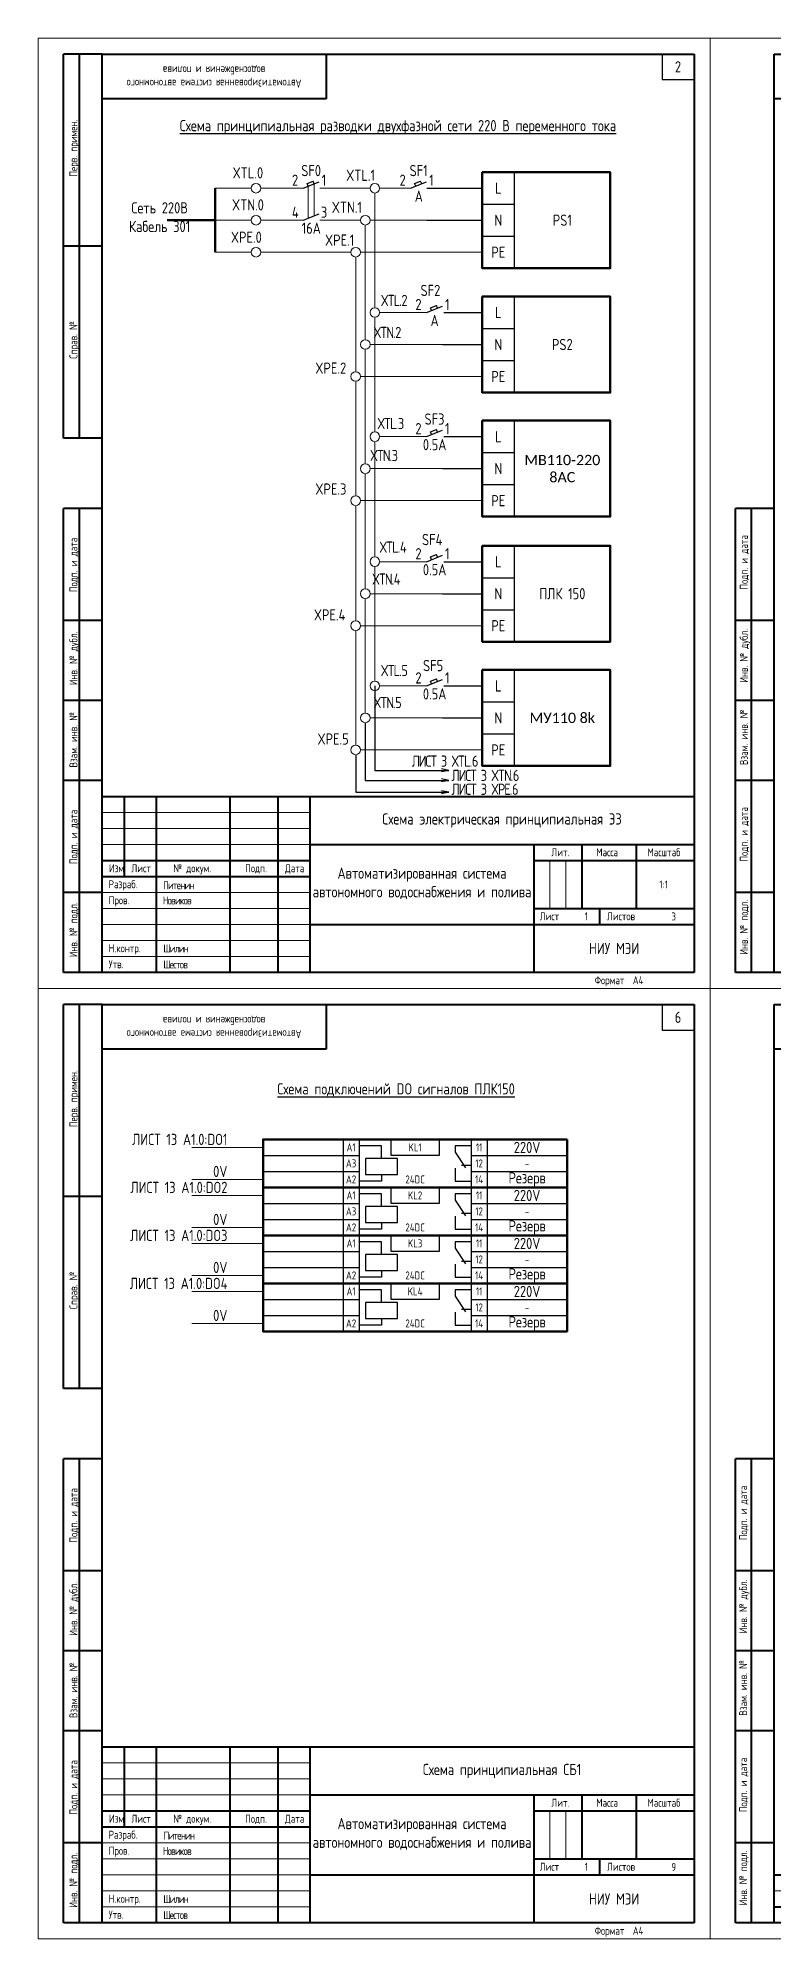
# Model space of a CAD drawing. Header units: millimetres. Extents: x 3520 to 8864, y 403 to 1747.
# Drawn here: x 3520 to 3750, y 703 to 1297 of the extents above; entities that cross this region are included whole.
import ezdxf

# ---------------------------------------------------------------- set-up
doc = ezdxf.new("R2010")
doc.units = ezdxf.units.MM
doc.linetypes.add('K5LT_BASIC', pattern=[0])
doc.linetypes.add('K5LT_THIN', pattern=[0])
doc.layers.add('Стерка', color=7, linetype='Continuous', lineweight=15)
doc.styles.add('ГОСТ В', font='GOST_0.TTF', dxfattribs={"height": 3.5})
doc.styles.add('ГОСТ тип А', font='GOST_0.TTF', dxfattribs={"height": 3.5})
doc.styles.add('ГОСТ тип В', font='GOST_0.TTF')

# ---------------------------------------------------------------- blocks, each defined once
blk = doc.blocks.new('A3-2')
at = {"linetype": 'K5LT_THIN', "lineweight": 18}
for p, q in [((420, 0), (420, 297)), ((420, 297), (840, 297)), ((840, 297), (840, 0)), ((650, 15), (715, 15)), ((840, 0), (420, 0))]:
    blk.add_line(p, q, dxfattribs=at)
at = {"linetype": 'K5LT_BASIC', "lineweight": 40}
for p, q in [((440, 5), (440, 292)), ((440, 292), (835, 292)), ((510, 292), (510, 278)), ((835, 292), (835, 5)), ((510, 278), (440, 278)), ((428, 5), (428, 150)), ((440, 150), (428, 150)), ((433, 5), (433, 150)), ((440, 115), (428, 115)), ((440, 90), (428, 90)), ((440, 65), (428, 65)), ((440, 30), (428, 30)), ((650, 20), (835, 20)), ((650, 5), (650, 20)), ((657, 5), (657, 20)), ((667, 5), (667, 20)), ((690, 5), (690, 20)), ((705, 5), (705, 20)), ((715, 5), (715, 20)), ((825, 5), (825, 20)), ((825, 13), (835, 13)), ((650, 10), (657, 10)), ((657, 10), (667, 10)), ((667, 10), (690, 10)), ((690, 10), (705, 10)), ((705, 10), (715, 10)), ((440, 5), (428, 5)), ((835, 5), (440, 5))]:
    blk.add_line(p, q, dxfattribs=at)
at = {"char_height": 2.5, "attachment_point": 1, "rotation": 90, "style": 'ГОСТ тип А'}
for s, insert in [('Подп. и дата', (429.32, 124.64)), ('Инв. № дубл.', (429.32, 95.56)), ('Взам. инв. №', (429.32, 69.83)), ('Подп. и дата', (429.32, 39.64)), ('Инв. № подл.', (429.32, 10.56))]:
    blk.add_mtext(s, dxfattribs=dict(at, insert=insert))
at = {"char_height": 2.5, "attachment_point": 1, "style": 'ГОСТ тип А'}
for s, insert in [('Лист', (826.99, 18.23)), ('Изм.', (651.01, 9.23)), ('Лист', (658, 9.23)), ('№ докум.', (671.12, 9.23)), ('Подп.', (693.55, 9.23)), ('Дата', (706, 9.23)), ('Формат', (804.26, 4.23)), ('A3', (815.5, 4.23))]:
    blk.add_mtext(s, dxfattribs=dict(at, insert=insert))
blk = doc.blocks.new('A4')
at = {"linetype": 'K5LT_THIN', "lineweight": 18}
for p, q in [((0, 0), (0, 297)), ((0, 297), (210, 297)), ((210, 297), (210, 0)), ((20, 55), (85, 55)), ((20, 50), (85, 50)), ((20, 45), (85, 45)), ((159.96, 25), (159.96, 40)), ((164.98, 25), (164.98, 40)), ((20, 30), (85, 30)), ((20, 25), (85, 25)), ((20, 20), (85, 20)), ((20, 15), (85, 15)), ((20, 10), (85, 10)), ((210, 0), (0, 0))]:
    blk.add_line(p, q, dxfattribs=at)
at = {"linetype": 'K5LT_BASIC', "lineweight": 40}
for p, q in [((8, 172), (8, 292)), ((20, 292), (8, 292)), ((13, 172), (13, 292)), ((20, 5), (20, 292)), ((20, 292), (205, 292)), ((90, 292), (90, 278)), ((205, 292), (205, 5)), ((90, 278), (20, 278)), ((20, 232), (8, 232)), ((20, 172), (8, 172)), ((8, 5), (8, 150)), ((20, 150), (8, 150)), ((13, 5), (13, 150)), ((20, 115), (8, 115)), ((20, 90), (8, 90)), ((20, 65), (8, 65)), ((20, 60), (205, 60)), ((20, 5), (20, 60)), ((27, 35), (27, 60)), ((37, 5), (37, 60)), ((60, 5), (60, 60)), ((75, 5), (75, 60)), ((85, 5), (85, 60)), ((85, 45), (205, 45)), ((155, 5), (155, 45)), ((170, 25), (170, 45)), ((187, 25), (187, 45)), ((20, 40), (85, 40)), ((155, 40), (170, 40)), ((170, 40), (205, 40)), ((20, 30), (8, 30)), ((20, 35), (85, 35)), ((155, 25), (205, 25)), ((175.57, 20), (175.57, 25)), ((85, 20), (155, 20)), ((155, 20), (205, 20)), ((20, 5), (8, 5)), ((205, 5), (20, 5))]:
    blk.add_line(p, q, dxfattribs=at)
at = {"char_height": 2.5, "attachment_point": 1, "rotation": 90, "style": 'ГОСТ тип А'}
for s, insert in [('Перв. примен.', (9.82, 253.67)), ('Справ. №', (9.82, 196.78)), ('Подп. и дата', (9.82, 123.85)), ('Инв. № дубл.', (9.82, 94.77)), ('Взам. инв. №', (9.82, 69.04)), ('Подп. и дата', (9.82, 38.85)), ('Инв. № подл.', (9.82, 9.77))]:
    blk.add_mtext(s, dxfattribs=dict(at, insert=insert))
at = {"char_height": 2.5, "attachment_point": 1, "style": 'ГОСТ тип А'}
for s, insert in [('Лит.', (160.41, 43.82)), ('Масса', (174.43, 43.82)), ('Масштаб', (190.44, 43.82)), ('Изм.', (22.19, 38.82)), ('Лист', (29.18, 38.82)), ('№ докум.', (42.3, 38.82)), ('Подп.', (64.73, 38.82)), ('Дата', (77.18, 38.82)), ('Разраб.', (22.08, 33.82)), ('Пров.', (22.08, 28.82)), ('Лист', (156.77, 23.82)), ('1', (170.85, 23.82)), ('Листов', (177.81, 23.82)), ('Н.контр.', (22.08, 13.82)), ('Утв.', (22.08, 8.82)), ('Формат', (173.95, 3.82)), ('A4', (185.86, 3.82))]:
    blk.add_mtext(s, dxfattribs=dict(at, insert=insert))
blk = doc.blocks.new('A4-2')
at = {"linetype": 'K5LT_THIN', "lineweight": 18}
for p, q in [((210, 0), (210, 297)), ((210, 297), (420, 297)), ((420, 297), (420, 0)), ((230, 15), (295, 15)), ((420, 0), (210, 0))]:
    blk.add_line(p, q, dxfattribs=at)
at = {"linetype": 'K5LT_BASIC', "lineweight": 40}
for p, q in [((230, 5), (230, 292)), ((230, 292), (415, 292)), ((300, 292), (300, 278)), ((415, 292), (415, 5)), ((300, 278), (230, 278)), ((218, 5), (218, 150)), ((230, 150), (218, 150)), ((223, 5), (223, 150)), ((230, 115), (218, 115)), ((230, 90), (218, 90)), ((230, 65), (218, 65)), ((230, 30), (218, 30)), ((230, 20), (415, 20)), ((230, 5), (230, 20)), ((237, 5), (237, 20)), ((247, 5), (247, 20)), ((270, 5), (270, 20)), ((285, 5), (285, 20)), ((295, 5), (295, 20)), ((405, 5), (405, 20)), ((405, 13), (415, 13)), ((230, 10), (237, 10)), ((237, 10), (247, 10)), ((247, 10), (270, 10)), ((270, 10), (285, 10)), ((285, 10), (295, 10)), ((230, 5), (218, 5)), ((415, 5), (230, 5))]:
    blk.add_line(p, q, dxfattribs=at)
at = {"char_height": 2.5, "attachment_point": 1, "rotation": 90, "style": 'ГОСТ тип А'}
for s, insert in [('Подп. и дата', (219.09, 124.6)), ('Инв. № дубл.', (219.09, 95.52)), ('Взам. инв. №', (219.09, 69.79)), ('Подп. и дата', (219.09, 39.6)), ('Инв. № подл.', (219.09, 10.52))]:
    blk.add_mtext(s, dxfattribs=dict(at, insert=insert))
at = {"char_height": 2.5, "attachment_point": 1, "style": 'ГОСТ тип А'}
for s, insert in [('Лист', (406.71, 18.23)), ('Изм.', (231.92, 9.23)), ('Лист', (238.91, 9.23)), ('№ докум.', (252.03, 9.23)), ('Подп.', (274.46, 9.23)), ('Дата', (286.91, 9.23)), ('Формат', (383.84, 4.23)), ('A4', (395.5, 4.23))]:
    blk.add_mtext(s, dxfattribs=dict(at, insert=insert))

msp = doc.modelspace()

# ---------------------------------------------------------------- linework, layer by layer
for p, q in [((3715, 1292), (3715, 1284)), ((3715, 1284), (3725, 1284)), ((3625.255, 1094.553), (3625.255, 1068.129)), ((3622.277, 1083.113), (3622.277, 1065.005)), ((3619.277, 1073.113), (3619.277, 1061.314)), ((3622.277, 1065.005), (3648.379, 1065.005)), ((3625.255, 1068.129), (3648.379, 1068.129)), ((3648.379, 1068.129), (3646.099, 1068.603)), ((3648.379, 1068.129), (3646.099, 1067.656)), ((3648.379, 1065.005), (3646.099, 1065.478)), ((3648.379, 1065.005), (3646.099, 1064.531)), ((3619.277, 1061.314), (3648.379, 1061.314)), ((3648.379, 1061.314), (3646.099, 1061.788)), ((3648.379, 1061.314), (3646.099, 1060.84)), ((3715, 995), (3715, 987)), ((3715, 987), (3725, 987))]:
    msp.add_line(p, q)
at = {"color": 7}
for p, q in [((3668.839, 1255.069), (3668.839, 1225.069)), ((3602.84, 1250.069), (3607.84, 1252.069)), ((3604.079, 1251.565), (3605.948, 1252.312)), ((3604.424, 1250.703), (3604.079, 1251.565)), ((3606.293, 1251.45), (3605.948, 1252.312)), ((3636.447, 1250.069), (3641.447, 1252.069)), ((3637.687, 1251.565), (3639.556, 1252.312)), ((3638.032, 1250.703), (3637.687, 1251.565)), ((3639.901, 1251.45), (3639.556, 1252.312)), ((3641.472, 1250.069), (3658.839, 1250.069)), ((3602.882, 1240.069), (3607.882, 1242.069)), ((3658.839, 1245.069), (3668.839, 1245.069)), ((3641.493, 1240.069), (3658.839, 1240.069)), ((3658.839, 1235.069), (3668.839, 1235.069)), ((3641.392, 1211.224), (3646.392, 1213.224)), ((3642.631, 1212.72), (3644.501, 1213.467)), ((3642.976, 1211.858), (3642.631, 1212.72)), ((3644.845, 1212.605), (3644.501, 1213.467)), ((3668.839, 1216.224), (3668.839, 1186.224)), ((3646.795, 1211.224), (3658.839, 1211.224)), ((3658.839, 1206.224), (3668.839, 1206.224)), ((3646.416, 1201.224), (3658.839, 1201.224)), ((3658.839, 1196.224), (3668.839, 1196.224)), ((3668.839, 1177.44), (3668.839, 1147.44)), ((3641.392, 1172.44), (3646.392, 1174.44)), ((3642.631, 1173.936), (3644.501, 1174.683)), ((3642.976, 1173.074), (3642.631, 1173.936)), ((3644.845, 1173.821), (3644.501, 1174.683)), ((3646.795, 1172.44), (3658.839, 1172.44)), ((3658.839, 1167.44), (3668.839, 1167.44)), ((3646.416, 1162.44), (3658.839, 1162.44)), ((3658.839, 1157.44), (3668.839, 1157.44)), ((3641.392, 1133.365), (3646.392, 1135.365)), ((3642.631, 1134.861), (3644.501, 1135.608)), ((3642.976, 1133.999), (3642.631, 1134.861)), ((3644.845, 1134.746), (3644.501, 1135.608)), ((3668.839, 1138.365), (3668.839, 1108.365)), ((3646.795, 1133.365), (3658.839, 1133.365)), ((3646.416, 1123.365), (3658.839, 1123.365)), ((3658.839, 1128.365), (3668.839, 1128.365)), ((3658.839, 1118.365), (3668.839, 1118.365)), ((3668.839, 1099.553), (3668.839, 1069.553)), ((3641.392, 1094.553), (3646.392, 1096.553)), ((3642.631, 1096.048), (3644.501, 1096.796)), ((3642.976, 1095.186), (3642.631, 1096.048)), ((3644.845, 1095.934), (3644.501, 1096.796)), ((3646.795, 1094.553), (3658.839, 1094.553)), ((3658.839, 1089.553), (3668.839, 1089.553)), ((3646.416, 1084.553), (3658.839, 1084.553)), ((3658.839, 1079.553), (3668.839, 1079.553)), ((3615.332, 952.847), (3615.332, 937.847)), ((3620.332, 952.847), (3620.332, 937.847)), ((3627.332, 950.847), (3620.332, 950.847)), ((3627.332, 946.847), (3627.332, 950.847)), ((3630.332, 947.847), (3630.332, 952.847)), ((3645.332, 952.847), (3645.332, 947.847)), ((3655.332, 950.847), (3650.332, 950.847)), ((3650.332, 950.847), (3650.332, 948.847)), ((3655.332, 952.847), (3655.332, 937.847)), ((3660.332, 952.847), (3660.332, 937.847)), ((3590.332, 947.847), (3620.332, 947.847)), ((3645.332, 947.847), (3630.332, 947.847)), ((3650.332, 948.847), (3653.562, 944.001)), ((3652.332, 944.847), (3655.332, 944.847)), ((3655.332, 947.847), (3685.332, 947.847)), ((3590.332, 942.847), (3620.332, 942.847)), ((3627.332, 939.847), (3620.332, 939.847)), ((3627.332, 941.847), (3627.332, 939.847)), ((3650.332, 943.847), (3650.332, 939.847)), ((3650.332, 939.847), (3655.332, 939.847)), ((3655.332, 942.847), (3685.332, 942.847)), ((3590.332, 932.847), (3620.332, 932.847)), ((3615.332, 937.847), (3615.332, 922.847)), ((3620.332, 937.847), (3620.332, 922.847)), ((3627.332, 935.847), (3620.332, 935.847)), ((3627.332, 931.847), (3627.332, 935.847)), ((3630.332, 932.847), (3630.332, 937.847)), ((3645.332, 932.847), (3630.332, 932.847)), ((3645.332, 937.847), (3645.332, 932.847)), ((3655.332, 935.847), (3650.332, 935.847)), ((3650.332, 935.847), (3650.332, 933.847)), ((3650.332, 933.847), (3653.562, 929.001)), ((3655.332, 937.847), (3655.332, 922.847)), ((3655.332, 932.847), (3685.332, 932.847)), ((3660.332, 937.847), (3660.332, 922.847)), ((3590.332, 927.847), (3620.332, 927.847)), ((3627.332, 926.847), (3627.332, 924.847)), ((3650.332, 928.847), (3650.332, 924.847)), ((3652.332, 929.847), (3655.332, 929.847)), ((3655.332, 927.847), (3685.332, 927.847)), ((3615.332, 922.847), (3615.332, 907.847)), ((3627.332, 924.847), (3620.332, 924.847)), ((3620.332, 922.847), (3620.332, 907.847)), ((3627.332, 920.847), (3620.332, 920.847)), ((3627.332, 916.847), (3627.332, 920.847)), ((3630.332, 917.847), (3630.332, 922.847)), ((3645.332, 922.847), (3645.332, 917.847)), ((3650.332, 924.847), (3655.332, 924.847)), ((3655.332, 920.847), (3650.332, 920.847)), ((3650.332, 920.847), (3650.332, 918.847)), ((3655.332, 922.847), (3655.332, 907.847)), ((3660.332, 922.847), (3660.332, 907.847)), ((3590.332, 917.847), (3620.332, 917.847)), ((3645.332, 917.847), (3630.332, 917.847)), ((3650.332, 918.847), (3653.562, 914.001)), ((3652.332, 914.847), (3655.332, 914.847)), ((3655.332, 917.847), (3685.332, 917.847)), ((3590.332, 912.847), (3620.332, 912.847)), ((3627.332, 909.847), (3620.332, 909.847)), ((3627.332, 911.847), (3627.332, 909.847)), ((3650.332, 913.847), (3650.332, 909.847)), ((3650.332, 909.847), (3655.332, 909.847)), ((3655.332, 912.847), (3685.332, 912.847)), ((3615.332, 907.847), (3615.332, 892.847)), ((3620.332, 907.847), (3620.332, 892.847)), ((3627.332, 905.847), (3620.332, 905.847)), ((3627.332, 901.847), (3627.332, 905.847)), ((3630.332, 902.847), (3630.332, 907.847)), ((3645.332, 907.847), (3645.332, 902.847)), ((3655.332, 905.847), (3650.332, 905.847)), ((3650.332, 905.847), (3650.332, 903.847)), ((3650.332, 903.847), (3653.562, 899.001)), ((3655.332, 907.847), (3655.332, 892.847)), ((3660.332, 907.847), (3660.332, 892.847)), ((3590.332, 902.847), (3620.332, 902.847)), ((3590.332, 897.847), (3620.332, 897.847)), ((3645.332, 902.847), (3630.332, 902.847)), ((3650.332, 898.847), (3650.332, 894.847)), ((3652.332, 899.847), (3655.332, 899.847)), ((3655.332, 902.847), (3685.332, 902.847)), ((3655.332, 897.847), (3685.332, 897.847)), ((3627.332, 894.847), (3620.332, 894.847)), ((3627.332, 896.847), (3627.332, 894.847)), ((3650.332, 894.847), (3655.332, 894.847))]:
    msp.add_line(p, q, dxfattribs=at)
at = {"lineweight": 50}
msp.add_line((3575.353, 1250.069), (3575.353, 1230.069), dxfattribs=at)
at = {"color": 7, "lineweight": 50}
msp.add_line((3575.353, 1240.069), (3560.353, 1240.069), dxfattribs=at)
for points in [[(3658.839, 1255.069), (3698.839, 1255.069), (3698.839, 1225.069), (3658.839, 1225.069)], [(3658.839, 1216.224), (3698.839, 1216.224), (3698.839, 1186.224), (3658.839, 1186.224)], [(3658.839, 1177.44), (3698.839, 1177.44), (3698.839, 1147.44), (3658.839, 1147.44)], [(3658.839, 1138.365), (3698.839, 1138.365), (3698.839, 1108.365), (3658.839, 1108.365)], [(3658.839, 1099.553), (3698.839, 1099.553), (3698.839, 1069.553), (3658.839, 1069.553)], [(3685.332, 952.847), (3590.332, 952.847), (3590.332, 937.847), (3685.332, 937.847)], [(3685.332, 937.847), (3590.332, 937.847), (3590.332, 922.847), (3685.332, 922.847)], [(3685.332, 922.847), (3590.332, 922.847), (3590.332, 907.847), (3685.332, 907.847)], [(3685.332, 907.847), (3590.332, 907.847), (3590.332, 892.847), (3685.332, 892.847)]]:
    msp.add_lwpolyline(points, close=True, dxfattribs=at)
at = {"color": 7}
for points in [[(3632.332, 946.847), (3622.332, 946.847), (3622.332, 941.847), (3632.332, 941.847)], [(3632.332, 931.847), (3622.332, 931.847), (3622.332, 926.847), (3632.332, 926.847)], [(3632.332, 916.847), (3622.332, 916.847), (3622.332, 911.847), (3632.332, 911.847)], [(3632.332, 901.847), (3622.332, 901.847), (3622.332, 896.847), (3632.332, 896.847)]]:
    msp.add_lwpolyline(points, close=True, dxfattribs=at)
at = {"layer": 'Стерка', "color": 7}
for p, q in [((3698.839, 1255.069), (3698.839, 1250.069)), ((3575.353, 1250.069), (3586.609, 1250.069)), ((3602.84, 1250.069), (3589.609, 1250.069)), ((3604.467, 1240.703), (3604.424, 1250.703)), ((3606.336, 1241.45), (3606.293, 1251.45)), ((3608.063, 1250.069), (3623.755, 1250.069)), ((3625.255, 1248.538), (3625.255, 1212.724)), ((3636.447, 1250.069), (3626.755, 1250.069)), ((3575.353, 1240.069), (3586.63, 1240.069)), ((3602.872, 1240.069), (3589.63, 1240.069)), ((3608.106, 1240.069), (3620.777, 1240.069)), ((3622.277, 1238.538), (3622.277, 1202.724)), ((3641.493, 1240.069), (3623.777, 1240.069)), ((3575.353, 1230.069), (3586.63, 1230.069)), ((3617.777, 1230.069), (3589.63, 1230.069)), ((3620.777, 1230.069), (3658.839, 1230.069)), ((3619.277, 1228.538), (3619.277, 1192.724)), ((3698.839, 1216.224), (3698.839, 1211.224)), ((3625.255, 1209.754), (3625.255, 1173.94)), ((3641.392, 1211.224), (3626.755, 1211.224)), ((3646.416, 1201.224), (3623.777, 1201.224)), ((3622.277, 1199.754), (3622.277, 1163.94)), ((3619.277, 1189.754), (3619.277, 1153.94)), ((3620.777, 1191.224), (3658.839, 1191.224)), ((3698.839, 1177.44), (3698.839, 1172.44)), ((3625.255, 1170.679), (3625.255, 1134.865)), ((3641.392, 1172.44), (3626.755, 1172.44)), ((3622.277, 1160.679), (3622.277, 1124.865)), ((3646.416, 1162.44), (3623.777, 1162.44)), ((3620.777, 1152.44), (3658.839, 1152.44)), ((3619.277, 1150.679), (3619.277, 1114.865)), ((3698.839, 1138.365), (3698.839, 1133.365)), ((3625.255, 1131.867), (3625.255, 1096.053)), ((3641.392, 1133.365), (3626.755, 1133.365)), ((3646.416, 1123.365), (3623.777, 1123.365)), ((3622.277, 1121.867), (3622.277, 1086.053)), ((3619.277, 1111.867), (3619.277, 1076.053)), ((3620.777, 1113.365), (3658.839, 1113.365)), ((3698.839, 1099.553), (3698.839, 1094.553)), ((3641.392, 1094.553), (3626.755, 1094.553)), ((3646.416, 1084.553), (3623.777, 1084.553)), ((3620.777, 1074.553), (3658.839, 1074.553)), ((3590.332, 952.847), (3590.332, 947.847)), ((3590.332, 950.347), (3568.053, 950.347)), ((3590.332, 940.347), (3568.053, 940.347)), ((3590.332, 935.347), (3568.053, 935.347)), ((3590.332, 937.847), (3590.332, 932.847)), ((3590.332, 925.347), (3568.053, 925.347)), ((3590.332, 922.847), (3590.332, 917.847)), ((3590.332, 920.347), (3568.053, 920.347)), ((3590.332, 910.347), (3568.053, 910.347)), ((3590.332, 905.347), (3568.053, 905.347)), ((3590.332, 907.847), (3590.332, 902.847)), ((3590.332, 895.347), (3568.053, 895.347))]:
    msp.add_line(p, q, dxfattribs=at)
for centre in [(3588.109, 1250.069), (3625.255, 1250.069), (3588.13, 1240.069), (3622.277, 1240.069), (3588.13, 1230.069), (3619.277, 1230.069), (3625.255, 1211.224), (3622.277, 1201.224), (3619.277, 1191.224), (3625.255, 1172.44), (3622.277, 1162.44), (3619.277, 1152.44), (3625.255, 1133.365), (3622.277, 1123.365), (3619.277, 1113.365), (3625.255, 1094.553), (3622.277, 1084.553), (3619.277, 1074.553)]:
    msp.add_circle(centre, 1.5, dxfattribs=at)

# ---------------------------------------------------------------- block references
for name, p in [('A4', (3520, 1000)), ('A3-2', (3310, 1000)), ('A4', (3520, 703)), ('A4-2', (3520, 703))]:
    msp.add_blockref(name, p)

# ---------------------------------------------------------------- texts
at = {"color": 7, "linetype": 'Continuous', "lineweight": 15}
for s, insert, char_height, width, attachment_point, style in [('{\\C256;2}', (3720, 1288), 3.5, 10, 5, 'ГОСТ В'), ('{\\C256;2}', (3600.34, 1252.569), 3.5, 5, 5, 'ГОСТ В'), ('{\\C256;SF0}', (3605.34, 1255.569), 3.5, 5, 5, 'ГОСТ В'), ('{\\C256;1}', (3609.34, 1252.569), 3.5, 5, 5, 'ГОСТ В'), ('{\\C256;2}', (3633.947, 1252.569), 3.5, 5, 5, 'ГОСТ В'), ('{\\C256;SF1}', (3638.947, 1255.569), 3.5, 5, 5, 'ГОСТ В'), ('{\\C256;1}', (3642.947, 1252.569), 3.5, 5, 5, 'ГОСТ В'), ('{\\C256;A}', (3638.99, 1247.569), 3.5, 15, 5, 'ГОСТ В'), ('Сеть 220В Кабель 301 ', (3558.005, 1241.022), 3.5, 29.69637, 5, 'ГОСТ В'), ('{\\C256;4}', (3600.382, 1242.569), 3.5, 5, 5, 'ГОСТ В'), ('{\\C256;3}', (3609.382, 1242.569), 3.5, 5, 5, 'ГОСТ В'), ('{\\C256;PS1}', (3683.839, 1240.069), 3.5, 30, 5, 'ГОСТ В'), ('{\\C256;XPE.0}', (3585.102, 1234.75), 3.5, 5, 5, 'ГОСТ В'), ('{\\C256;16A}', (3605.382, 1237.569), 3.5, 15, 5, 'ГОСТ В'), ('{\\C256;XPE.1}', (3614.253, 1233.85), 3.5, 5, 5, 'ГОСТ В'), ('{\\C256;SF2}', (3642.618, 1218.129), 3.5, 5, 5, 'ГОСТ В'), ('{\\C256;2}', (3638.892, 1213.724), 3.5, 5, 5, 'ГОСТ В'), ('{\\C256;1}', (3647.892, 1213.724), 3.5, 5, 5, 'ГОСТ В'), ('{\\C256;A}', (3643.935, 1208.724), 3.5, 15, 5, 'ГОСТ В'), ('{\\C256;PS2}', (3683.839, 1201.224), 3.5, 30, 5, 'ГОСТ В'), ('{\\C256;XPE.2}', (3611.483, 1193.856), 3.5, 5, 5, 'ГОСТ В'), ('{\\C256;2}', (3638.892, 1174.94), 3.5, 5, 5, 'ГОСТ В'), ('{\\C256;SF3}', (3643.892, 1177.94), 3.5, 5, 5, 'ГОСТ В'), ('{\\C256;1}', (3647.892, 1174.94), 3.5, 5, 5, 'ГОСТ В'), ('{\\C256;0.5A}', (3643.935, 1169.94), 3.5, 15, 5, 'ГОСТ В'), ('{\\fCalibri|b0|i0|c204|p34;\\H0.91667x;\\C256;МВ110-220 8АС}', (3683.839, 1162.44), 3.5, 30, 5, 'ГОСТ В'), ('{\\C256;XPE.3}', (3611.521, 1156.07), 3.5, 5, 5, 'ГОСТ В'), ('{\\C256;SF4}', (3643.184, 1140.267), 3.5, 5, 5, 'ГОСТ В'), ('{\\C256;2}', (3638.892, 1135.865), 3.5, 5, 5, 'ГОСТ В'), ('{\\C256;1}', (3647.892, 1135.865), 3.5, 5, 5, 'ГОСТ В'), ('{\\C256;0.5A}', (3643.935, 1130.865), 3.5, 15, 5, 'ГОСТ В'), ('{\\C256;ПЛК 150}', (3683.839, 1123.365), 3.5, 30, 5, 'ГОСТ В'), ('{\\C256;SF5}', (3643.469, 1100.897), 3.5, 5, 5, 'ГОСТ В'), ('{\\C256;2}', (3638.892, 1097.053), 3.5, 5, 5, 'ГОСТ В'), ('{\\C256;0.5A}', (3643.935, 1092.053), 3.5, 15, 5, 'ГОСТ В'), ('{\\C256;1}', (3647.892, 1097.053), 3.5, 5, 5, 'ГОСТ В'), ('{\\fCalibri|b0|i0|c204|p34;\\H0.91667x;\\C256;МУ110 8k}', (3683.839, 1084.553), 3.5, 30, 5, 'ГОСТ В'), ('{\\C256;Схема электрическая принципиальная Э3}', (3665, 1052.5), 3.5, 120, 5, 'ГОСТ В'), ('{\\C256;1:1}', (3715.5, 1032.5), 2.5, 18, 5, 'ГОСТ В'), ('{\\T0.75;\\C256;  Новиков}', (3556.797, 1027.5), 2.5, 23, 4, 'ГОСТ В'), ('{\\T0.75;\\C256;Питенин}', (3559.089, 1032.261), 2.5, 23, 4, 'ГОСТ В'), ('{\\T0.75;\\C256;  Шилин}', (3557, 1012.5), 2.5, 23, 4, 'ГОСТ В'), ('{\\C256;НИУ МЭИ}', (3700, 1012.5), 3.5, 50, 5, 'ГОСТ В'), ('{\\T0.75;\\C256;  Шестов}', (3557, 1007.5), 2.5, 23, 4, 'ГОСТ В'), ('{\\C256;6}', (3720, 991), 3.5, 10, 5, 'ГОСТ В'), ('{\\C256;A1}', (3617.832, 950.347), 2.5, 5, 5, 'ГОСТ тип А'), ('{\\C256;KL1}', (3637.832, 950.347), 2.5, 15, 5, 'ГОСТ тип А'), ('{\\C256;11}', (3657.832, 950.347), 2.5, 5, 5, 'ГОСТ тип А'), ('{\\C256;A3}', (3617.832, 945.347), 2.5, 5, 5, 'ГОСТ тип А'), ('{\\C256;12}', (3657.832, 945.347), 2.5, 5, 5, 'ГОСТ тип А'), ('{\\C256;-}', (3672.832, 945.347), 2.5, 25, 5, 'ГОСТ тип А'), ('{\\C256;A2}', (3617.832, 940.347), 2.5, 5, 5, 'ГОСТ тип А'), ('{\\C256;24DC}', (3637.832, 940.347), 2.5, 15, 5, 'ГОСТ тип А'), ('{\\C256;14}', (3657.832, 940.347), 2.5, 5, 5, 'ГОСТ тип А'), ('{\\C256;A1}', (3617.832, 935.347), 2.5, 5, 5, 'ГОСТ тип А'), ('{\\C256;KL2}', (3637.832, 935.347), 2.5, 15, 5, 'ГОСТ тип А'), ('{\\C256;11}', (3657.832, 935.347), 2.5, 5, 5, 'ГОСТ тип А'), ('{\\C256;A3}', (3617.832, 930.347), 2.5, 5, 5, 'ГОСТ тип А'), ('{\\C256;12}', (3657.832, 930.347), 2.5, 5, 5, 'ГОСТ тип А'), ('{\\C256;-}', (3672.832, 930.347), 2.5, 25, 5, 'ГОСТ тип А'), ('{\\C256;A2}', (3617.832, 925.347), 2.5, 5, 5, 'ГОСТ тип А'), ('{\\C256;A1}', (3617.832, 920.347), 2.5, 5, 5, 'ГОСТ тип А'), ('{\\C256;24DC}', (3637.832, 925.347), 2.5, 15, 5, 'ГОСТ тип А'), ('{\\C256;KL3}', (3637.832, 920.347), 2.5, 15, 5, 'ГОСТ тип А'), ('{\\C256;14}', (3657.832, 925.347), 2.5, 5, 5, 'ГОСТ тип А'), ('{\\C256;11}', (3657.832, 920.347), 2.5, 5, 5, 'ГОСТ тип А'), ('{\\C256;12}', (3657.832, 915.347), 2.5, 5, 5, 'ГОСТ тип А'), ('{\\C256;-}', (3672.832, 915.347), 2.5, 25, 5, 'ГОСТ тип А'), ('{\\C256;A2}', (3617.832, 910.347), 2.5, 5, 5, 'ГОСТ тип А'), ('{\\C256;24DC}', (3637.832, 910.347), 2.5, 15, 5, 'ГОСТ тип А'), ('{\\C256;14}', (3657.832, 910.347), 2.5, 5, 5, 'ГОСТ тип А'), ('{\\C256;A1}', (3617.832, 905.347), 2.5, 5, 5, 'ГОСТ тип А'), ('{\\C256;KL4}', (3637.832, 905.347), 2.5, 15, 5, 'ГОСТ тип А'), ('{\\C256;11}', (3657.832, 905.347), 2.5, 5, 5, 'ГОСТ тип А'), ('{\\C256;12}', (3657.832, 900.347), 2.5, 5, 5, 'ГОСТ тип А'), ('{\\C256;-}', (3672.832, 900.347), 2.5, 25, 5, 'ГОСТ тип А'), ('{\\C256;A2}', (3617.832, 895.347), 2.5, 5, 5, 'ГОСТ тип А'), ('{\\C256;24DC}', (3637.832, 895.347), 2.5, 15, 5, 'ГОСТ тип А'), ('{\\C256;14}', (3657.832, 895.347), 2.5, 5, 5, 'ГОСТ тип А'), ('{\\C256;Схема принципиальная СБ1}', (3665, 755.5), 3.5, 120, 5, 'ГОСТ В'), ('{\\T0.75;\\C256;Питенин}', (3559.273, 735.311), 2.5, 23, 4, 'ГОСТ В'), ('{\\T0.75;\\C256;  Новиков}', (3556.797, 730.5), 2.5, 23, 4, 'ГОСТ В'), ('{\\T0.75;\\C256;  Шилин}', (3557, 715.5), 2.5, 23, 4, 'ГОСТ В'), ('{\\C256;НИУ МЭИ}', (3700, 715.5), 3.5, 50, 5, 'ГОСТ В'), ('{\\T0.75;\\C256;  Шестов}', (3557, 710.5), 2.5, 23, 4, 'ГОСТ В')]:
    msp.add_mtext(s, dxfattribs=dict(at, insert=insert, char_height=char_height, width=width, attachment_point=attachment_point, style=style))
at = {"color": 7, "linetype": 'Continuous', "lineweight": 15, "char_height": 2.5, "width": 70, "attachment_point": 5, "rotation": 180, "style": 'ГОСТ В'}
for insert in [(3575, 1285), (3575, 988)]:
    msp.add_mtext('\\pxqc;{\\C256;Автоматизированная система автономного водоснабжения и полива}', dxfattribs=dict(at, insert=insert))
at = {"color": 7, "char_height": 3.5, "width": 185, "attachment_point": 5, "style": 'ГОСТ В'}
for s, insert in [('{\\LСхема принципиальная разводки двухфазной сети 220 В переменного тока}', (3632.5, 1269.152)), ('{\\fGOST type A|b1|i0|c204|p34;\\LСхема подключений DO сигналов ПЛК150}', (3631.89, 968.357))]:
    msp.add_mtext(s, dxfattribs=dict(at, insert=insert))
at = {"linetype": 'Continuous', "lineweight": 15, "char_height": 3.5, "attachment_point": 5, "style": 'ГОСТ В'}
for s, insert, width in [('XTL.0', (3585.579, 1254.874), 5), ('XTL.1', (3620.798, 1254.105), 5), ('XTN.0', (3585.6, 1244.874), 5), ('XTN.1', (3616.506, 1244.105), 5), ('{\\T0.75;XTL.2}', (3631.125, 1215), 5.4123), ('{\\T0.75;XTN.2}', (3629.023, 1205), 5), ('{\\T0.75;XTL.3}', (3630.057, 1176.552), 5), ('{\\T0.75;XTN.3}', (3627.955, 1166.552), 5), ('{\\T0.75;XTL.5}', (3631.162, 1099.358), 5), ('{\\T0.75;XTN.5}', (3629.06, 1089.358), 12.844), ('{\\T0.75;ЛИСТ 3 XTL.6}', (3647.051, 1071.053), 27.23999), ('{\\T0.75;ЛИСТ 3 XPE.6}', (3659.537, 1062.253), 27.23999), ('{\\T0.75;ЛИСТ 3 XTN.6}', (3659.666, 1066.591), 27.23999)]:
    msp.add_mtext(s, dxfattribs=dict(at, insert=insert, width=width))
at = {"color": 7, "linetype": 'Continuous', "char_height": 3.5, "width": 10, "attachment_point": 5, "style": 'ГОСТ В'}
for s, insert in [('L', (3663.839, 1250.069)), ('N', (3663.839, 1240.069)), ('PE', (3663.839, 1230.069)), ('L', (3663.839, 1211.224)), ('N', (3663.839, 1201.224)), ('PE', (3663.839, 1191.224)), ('L', (3663.839, 1172.44)), ('N', (3663.839, 1162.44)), ('PE', (3663.839, 1152.44)), ('L', (3663.839, 1133.365)), ('N', (3663.839, 1123.365)), ('PE', (3663.839, 1113.365)), ('L', (3663.839, 1094.553)), ('N', (3663.839, 1084.553)), ('PE', (3663.839, 1074.553))]:
    msp.add_mtext(s, dxfattribs=dict(at, insert=insert))
at = {"color": 0, "linetype": 'Continuous', "lineweight": 15, "char_height": 3.5, "width": 5, "attachment_point": 5, "style": 'ГОСТ В'}
for s, insert in [('{\\T0.75;XTL.4}', (3630.756, 1137.916)), ('{\\T0.75;XTN.4}', (3628.654, 1127.916))]:
    msp.add_mtext(s, dxfattribs=dict(at, insert=insert))
at = {"color": 40, "linetype": 'Continuous', "lineweight": 15, "true_color": 0xf8d731, "char_height": 3.5, "width": 5, "attachment_point": 5, "style": 'ГОСТ В'}
for s, insert in [('{\\C256;XPE.4}', (3611.114, 1116.741)), ('{\\C256;XPE.5}', (3612.213, 1077.959))]:
    msp.add_mtext(s, dxfattribs=dict(at, insert=insert))
at = {"char_height": 3.5, "attachment_point": 5, "style": 'ГОСТ тип В'}
for insert in [(3640, 1032.86), (3640, 735.86)]:
    msp.add_mtext_dynamic_manual_height_columns('\\pxqc;Автоматизированная система автономного водоснабжения и полива', width=70, gutter_width=12.5, heights=[0], dxfattribs=dict(at, insert=insert))
at = {"color": 7, "linetype": 'Continuous', "lineweight": 15, "true_color": 0xffffff, "char_height": 3.5, "style": 'ГОСТ В'}
for s, insert, width, attachment_point in [('{\\C256;ЛИСТ 13 А1.0:DO1}', (3579.192, 952.847), 39.99633, 6), ('{\\C256;220V}', (3672.832, 950.347), 25, 5), ('{\\C256;0V}', (3579.192, 942.847), 39.99633, 6), ('{\\C256;ЛИСТ 13 А1.0:DO2}', (3579.192, 937.847), 39.99633, 6), ('{\\C256;Резерв}', (3672.832, 940.347), 25, 5), ('{\\C256;220V}', (3672.832, 935.347), 25, 5), ('{\\C256;0V}', (3579.192, 927.847), 39.99633, 6), ('{\\C256;Резерв}', (3672.832, 925.347), 25, 5), ('{\\C256;ЛИСТ 13 А1.0:DO3}', (3579.192, 922.847), 39.99633, 6), ('{\\C256;220V}', (3672.832, 920.347), 25, 5), ('{\\C256;ЛИСТ 13 А1.0:DO4}', (3579.192, 907.847), 39.99633, 6), ('{\\C256;0V}', (3579.192, 912.847), 39.99633, 6), ('{\\C256;Резерв}', (3672.832, 910.347), 25, 5), ('{\\C256;220V}', (3672.832, 905.347), 25, 5), ('{\\C256;0V}', (3579.192, 897.847), 39.99633, 6), ('{\\C256;Резерв}', (3672.832, 895.347), 25, 5)]:
    msp.add_mtext(s, dxfattribs=dict(at, insert=insert, width=width, attachment_point=attachment_point))
at = {"layer": 'Стерка', "color": 7, "char_height": 2.5, "attachment_point": 5, "style": 'ГОСТ В'}
for s, insert in [('3', (3718.645, 1022.5)), ('9', (3718.645, 725.5))]:
    msp.add_mtext_dynamic_manual_height_columns(s, width=25, gutter_width=17.5, heights=[0], dxfattribs=dict(at, insert=insert))

doc.saveas('drawing.dxf')
